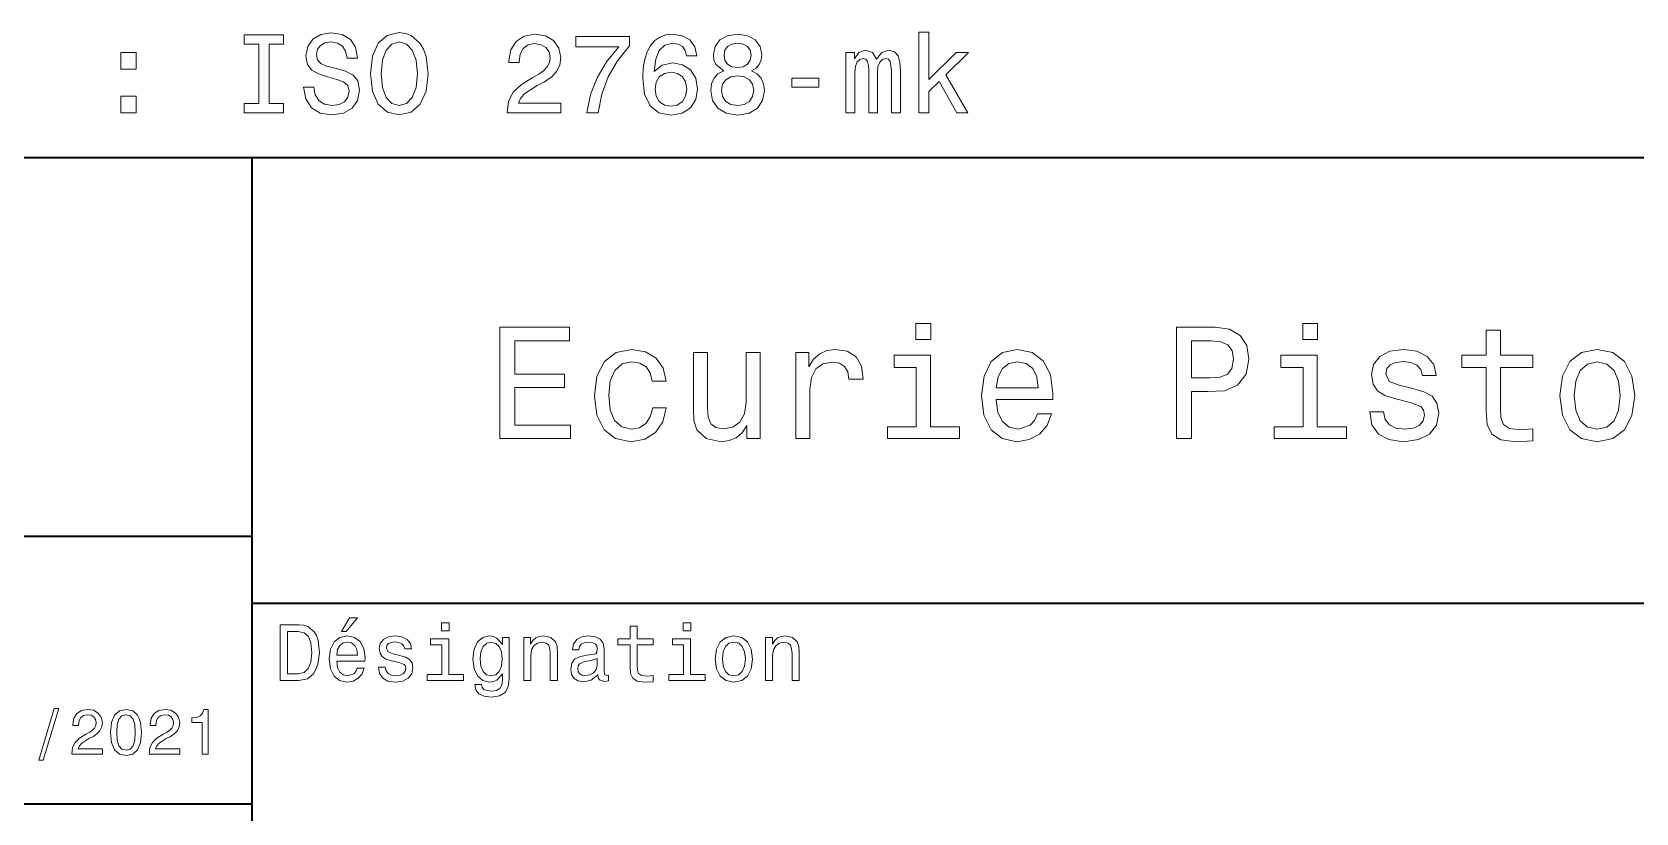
# Model space of a CAD drawing. Extents: x 0 to 297, y 0 to 210.
# Drawn here: x 152.1 to 224.1, y 40.6 to 75.6 of the extents above; entities that cross this region are included whole.
import ezdxf

# ---------------------------------------------------------------- set-up
doc = ezdxf.new("R2010")
doc.units = 0

msp = doc.modelspace()

# ---------------------------------------------------------------- linework, layer by layer
at = {"color": 7, "lineweight": 35}
for p, q in [((97.543045, 70), (287.54303, 70)), ((162, 10), (162, 70)), ((97, 53), (162, 53)), ((162, 50), (287, 50)), ((97, 41), (162, 41))]:
    msp.add_line(p, q, dxfattribs=at)
at = {"color": 7, "lineweight": 13}
for points in [[(164.758774, 73.153343), (164.299835, 73.153343), (164.400696, 72.618759), (164.652863, 72.225388), (165.041199, 71.988358), (165.565689, 71.902626), (166.085144, 71.983315), (166.47348, 72.205215), (166.720581, 72.5532), (166.811371, 73.012131), (166.735718, 73.425674), (166.523895, 73.69297), (166.180969, 73.869484), (165.722031, 74.000603), (165.328659, 74.096428), (165.071442, 74.207375), (164.925201, 74.368759), (164.879807, 74.620926), (164.925201, 74.84787), (165.05632, 75.019341), (165.258057, 75.13533), (165.535431, 75.175674), (165.817841, 75.125244), (166.039749, 74.989075), (166.186005, 74.762131), (166.256607, 74.454498), (166.715546, 74.454498), (166.715546, 74.464584), (166.634857, 74.938644), (166.397827, 75.291672), (166.024628, 75.513573), (165.520294, 75.589218), (165.066406, 75.513573), (164.713379, 75.301758), (164.486435, 74.973946), (164.405746, 74.550316), (164.471313, 74.172073), (164.662949, 73.914871), (164.965546, 73.743401), (165.379089, 73.612274), (165.787598, 73.496284), (166.09523, 73.38533), (166.28183, 73.223946), (166.347382, 72.9617), (166.286865, 72.694412), (166.130524, 72.492683), (165.893494, 72.3666), (165.585861, 72.326256), (165.24292, 72.381729), (164.980682, 72.543114), (164.81424, 72.805359)], [(167.295517, 73.748444), (167.386292, 72.9617), (167.648544, 72.381729), (168.057037, 72.023659), (168.591629, 71.902626), (169.12117, 72.023659), (169.534714, 72.381729), (169.791916, 72.9617), (169.887726, 73.748444), (169.791916, 74.530144), (169.680969, 74.84787), (169.534714, 75.110115), (169.12117, 75.468185), (168.869003, 75.55896), (168.591629, 75.594269), (168.052002, 75.468185), (167.643494, 75.115158), (167.386292, 74.535187)], [(191.896408, 71.998444), (192.34021, 71.998444), (192.34021, 72.951614), (192.804184, 73.400459), (193.601013, 71.998444), (194.100296, 71.998444), (193.106781, 73.708099), (194.125519, 74.706657), (193.565704, 74.706657), (192.34021, 73.486198), (192.34021, 75.619484), (191.896408, 75.619484)], [(162.287598, 72.422073), (161.642059, 72.422073), (161.642059, 71.998444), (163.397095, 71.998444), (163.397095, 72.422073), (162.751572, 72.422073), (162.751572, 75.074814), (163.397095, 75.074814), (163.397095, 75.498444), (161.642059, 75.498444), (161.642059, 75.074814), (162.287598, 75.074814)], [(167.779663, 73.748444), (167.835144, 74.358673), (168.001572, 74.807518), (168.258774, 75.079857), (168.591629, 75.175674), (168.919434, 75.079857), (169.176636, 74.802475), (169.343079, 74.35363), (169.403595, 73.748444), (169.343079, 73.138214), (169.176636, 72.689369), (168.919434, 72.41703), (168.591629, 72.326256), (168.258774, 72.41703), (168.001572, 72.689369), (167.835144, 73.133171)], [(173.433136, 71.998444), (175.838745, 71.998444), (175.838745, 72.432159), (173.937454, 72.432159), (174.043365, 72.669189), (174.224915, 72.865875), (174.784714, 73.223946), (175.082275, 73.375244), (175.415131, 73.592102), (175.652161, 73.844269), (175.78833, 74.141815), (175.838745, 74.479713), (175.753021, 74.903343), (175.515991, 75.236198), (175.152863, 75.448013), (174.683853, 75.523659), (174.199707, 75.437927), (173.831543, 75.20089), (173.594513, 74.822655), (173.513824, 74.323372), (173.513824, 74.252769), (173.972748, 74.252769), (173.972748, 74.293114), (174.018143, 74.636055), (174.154312, 74.888214), (174.37117, 75.049599), (174.65863, 75.105072), (174.951141, 75.054642), (175.167999, 74.928558), (175.309204, 74.731873), (175.35965, 74.484756), (175.324341, 74.252769), (175.228516, 74.056084), (175.067139, 73.884613), (174.845245, 73.733315), (174.547684, 73.57193), (174.053452, 73.259247), (173.705475, 72.926399), (173.498688, 72.522942), (173.433136, 72.013573)], [(176.998688, 71.998444), (177.508057, 71.998444), (177.6745, 72.830574), (177.966995, 73.607231), (178.380539, 74.328415), (178.920166, 75.004204), (178.920166, 75.422798), (176.519592, 75.422798), (176.519592, 74.96386), (178.43602, 74.96386), (177.881256, 74.283028), (177.462677, 73.57193), (177.170166, 72.815445)], [(181.946106, 74.555359), (181.850281, 74.96386), (181.628387, 75.266457), (181.285446, 75.458099), (180.841644, 75.523659), (180.544098, 75.488358), (180.28688, 75.392532), (180.059937, 75.236198), (179.868286, 75.014297), (179.71701, 74.736916), (179.606049, 74.399017), (179.535446, 74.000603), (179.515274, 73.551758), (179.595963, 72.835617), (179.843079, 72.31617), (180.241486, 72.003487), (180.786163, 71.897575), (181.27536, 71.988358), (181.64856, 72.225388), (181.890625, 72.598587), (181.976364, 73.072655), (181.890625, 73.551758), (181.658646, 73.919914), (181.300568, 74.151901), (180.856766, 74.23259), (180.377655, 74.131729), (180.019592, 73.844269), (180.095245, 74.399017), (180.256622, 74.797432), (180.503754, 75.03447), (180.84668, 75.115158), (181.098846, 75.074814), (181.290497, 74.968903), (181.416565, 74.792389), (181.482132, 74.555359)], [(183.146393, 73.884613), (182.889191, 73.743401), (182.712677, 73.546715), (182.60173, 73.299599), (182.566437, 73.002045), (182.647125, 72.5532), (182.879105, 72.205215), (183.257355, 71.983315), (183.771759, 71.897575), (184.281128, 71.983315), (184.659363, 72.205215), (184.891357, 72.5532), (184.977081, 73.002045), (184.936737, 73.299599), (184.830841, 73.546715), (184.649277, 73.743401), (184.397125, 73.884613), (184.598846, 74.005646), (184.740051, 74.172073), (184.82579, 74.373802), (184.856049, 74.620926), (184.77536, 74.978989), (184.563538, 75.266457), (184.220612, 75.453056), (183.771759, 75.523659), (183.317871, 75.453056), (182.97493, 75.266457), (182.758072, 74.978989), (182.682419, 74.620926), (182.707642, 74.373802), (182.793365, 74.172073)], [(183.16153, 74.580574), (183.201874, 74.802475), (183.322906, 74.973946), (183.514557, 75.079857), (183.771759, 75.120201), (184.023926, 75.079857), (184.215561, 74.973946), (184.336609, 74.802475), (184.381989, 74.580574), (184.336609, 74.35363), (184.215561, 74.177116), (184.023926, 74.061127), (183.771759, 74.025818), (183.514557, 74.06617), (183.322906, 74.177116), (183.201874, 74.35363)], [(156.099548, 73.955215), (156.795517, 73.955215), (156.795517, 74.706657), (156.099548, 74.706657)], [(188.623352, 71.998444), (189.03186, 71.998444), (189.03186, 73.80896), (189.057068, 74.081299), (189.132721, 74.277985), (189.248718, 74.393974), (189.400009, 74.439369), (189.521042, 74.399017), (189.601746, 74.298157), (189.64209, 74.126686), (189.657211, 73.899742), (189.657211, 71.998444), (190.040497, 71.998444), (190.040497, 73.80896), (190.065704, 74.076256), (190.141357, 74.272942), (190.26239, 74.393974), (190.413696, 74.439369), (190.534729, 74.399017), (190.615417, 74.298157), (190.665863, 73.899742), (190.665863, 71.998444), (191.074356, 71.998444), (191.074356, 73.869484), (191.049133, 74.257813), (190.968445, 74.555359), (190.807068, 74.736916), (190.544815, 74.802475), (190.237183, 74.701614), (190.000153, 74.409103), (189.813553, 74.696571), (189.50087, 74.802475), (189.213409, 74.701614), (189.016724, 74.419189), (189.016724, 74.706657), (188.623352, 74.706657)], [(181.487183, 73.067612), (181.431702, 72.749886), (181.290497, 72.507813), (181.063538, 72.346428), (180.781128, 72.295998), (180.483582, 72.346428), (180.256622, 72.502769), (180.110382, 72.744843), (180.064972, 73.062561), (180.115417, 73.375244), (180.256622, 73.612274), (180.488617, 73.763573), (180.8013, 73.819046), (181.073639, 73.763573), (181.290497, 73.617317), (181.431702, 73.380287)], [(183.050568, 73.012131), (183.095963, 73.279427), (183.242218, 73.481155), (183.469162, 73.612274), (183.771759, 73.657669), (184.069305, 73.612274), (184.296265, 73.481155), (184.442505, 73.279427), (184.49295, 73.012131), (184.442505, 72.72467), (184.296265, 72.507813), (184.069305, 72.3666), (183.771759, 72.321213), (183.469162, 72.3666), (183.242218, 72.507813), (183.095963, 72.72467)], [(186.197556, 73.153343), (187.418015, 73.153343), (187.418015, 73.551758), (186.197556, 73.551758)], [(156.099548, 71.998444), (156.795517, 71.998444), (156.795517, 72.749886), (156.099548, 72.749886)], [(173.109512, 57.381123), (176.279541, 57.381123), (176.279541, 57.986309), (173.772339, 57.986309), (173.772339, 59.679394), (176.005768, 59.679394), (176.005768, 60.277374), (173.772339, 60.277374), (173.772339, 61.775936), (176.221893, 61.775936), (176.221893, 62.381123), (173.109512, 62.381123)], [(192.439484, 62.554031), (191.769455, 62.554031), (191.769455, 61.833572), (192.439484, 61.833572)], [(203.462524, 57.381123), (204.125351, 57.381123), (204.125351, 59.492073), (204.860229, 59.492073), (205.602295, 59.528095), (206.193085, 59.780258), (206.574921, 60.270172), (206.704605, 60.940201), (206.603745, 61.559795), (206.315552, 62.013687), (205.840057, 62.287464), (205.191635, 62.381123), (203.462524, 62.381123)], [(209.788177, 62.554031), (209.118149, 62.554031), (209.118149, 61.833572), (209.788177, 61.833572)], [(217.353027, 60.579971), (217.353027, 58.64193), (217.396255, 58.015129), (217.597992, 57.582851), (218.001434, 57.330688), (218.685883, 57.244236), (219.43515, 57.280258), (219.43515, 57.827808), (218.887604, 57.78458), (218.390488, 57.842216), (218.123917, 58.022331), (218.008652, 58.324928), (217.98703, 58.75), (217.98703, 60.579971), (219.43515, 60.579971), (219.43515, 61.120316), (217.98703, 61.120316), (217.98703, 62.251438), (217.353027, 62.251438), (217.353027, 61.120316), (216.257935, 61.120316), (216.257935, 60.579971)], [(179.932281, 59.967579), (180.559082, 59.967579), (180.429398, 60.543945), (180.119598, 60.997837), (179.636887, 61.278816), (179.010086, 61.386887), (178.318436, 61.242794), (177.792511, 60.839336), (177.46109, 60.183716), (177.345825, 59.304752), (177.453888, 58.432995), (177.778091, 57.78458), (178.289627, 57.381123), (178.988464, 57.244236), (179.608063, 57.352303), (180.090775, 57.6549), (180.42218, 58.130402), (180.566284, 58.764408), (179.96109, 58.764408), (179.853027, 58.36095), (179.651291, 58.058357), (179.363113, 57.871037), (179.010086, 57.8134), (178.570602, 57.907059), (178.253601, 58.195244), (178.059082, 58.663544), (177.994232, 59.326366), (178.059082, 59.974781), (178.260803, 60.443081), (178.585007, 60.731266), (179.010086, 60.83213), (179.38472, 60.767288), (179.66571, 60.601585), (179.853027, 60.327808)], [(184.788177, 61.25), (184.154175, 61.25), (184.154175, 59.016571), (184.082123, 58.497837), (183.873199, 58.123196), (183.548996, 57.892651), (183.123917, 57.820602), (182.785294, 57.878242), (182.569168, 58.051151), (182.446686, 58.346542), (182.417862, 58.764408), (182.417862, 61.25), (181.783859, 61.25), (181.783859, 58.706772), (181.805481, 58.195244), (181.942368, 57.770172), (182.360229, 57.381123), (183.030258, 57.244236), (183.390488, 57.294666), (183.700287, 57.424351), (183.966858, 57.647694), (184.182999, 57.971901), (184.182999, 57.381123), (184.788177, 57.381123)], [(186.380402, 57.381123), (187.014404, 57.381123), (187.014404, 59.592937), (187.079254, 60.12608), (187.273773, 60.507923), (187.590775, 60.738472), (188.015854, 60.817722), (188.332855, 60.767288), (188.570602, 60.623199), (188.714691, 60.378242), (188.765121, 60.046829), (189.406342, 60.046829), (189.319885, 60.630402), (189.082123, 61.048271), (188.685883, 61.30043), (188.145538, 61.386887), (187.778091, 61.32925), (187.46109, 61.185158), (187.180115, 60.940201), (186.956772, 60.608788), (186.956772, 61.25), (186.380402, 61.25)], [(195.37175, 59.131844), (197.907776, 59.131844), (197.914978, 59.427231), (197.799713, 60.255764), (197.482712, 60.875359), (196.978378, 61.25), (196.30835, 61.386887), (195.65274, 61.242794), (195.148407, 60.839336), (194.824203, 60.183716), (194.708923, 59.319164), (194.817001, 58.432995), (195.141205, 57.78458), (195.638321, 57.381123), (196.286743, 57.244236), (196.848694, 57.337894), (197.309799, 57.582851), (197.648407, 57.971901), (197.842941, 58.490631), (197.216141, 58.490631), (197.086456, 58.20245), (196.899139, 57.986309), (196.365997, 57.8134), (195.955322, 57.892651), (195.645538, 58.14481), (195.443802, 58.555473), (195.37175, 59.110229)], [(205.01152, 61.76873), (205.443802, 61.725502), (205.760803, 61.588615), (205.94812, 61.336452), (206.01297, 60.940201), (205.940918, 60.522331), (205.746399, 60.270172), (205.414978, 60.140488), (204.96109, 60.104465), (204.125351, 60.104465), (204.125351, 61.76873)], [(214.060516, 59.636166), (213.44812, 59.780258), (212.994232, 59.945965), (212.842941, 60.28458), (212.886169, 60.522331), (213.03746, 60.695244), (213.282425, 60.803314), (213.635437, 60.846542), (213.97406, 60.803314), (214.240631, 60.67363), (214.413544, 60.479107), (214.485596, 60.219738), (215.105194, 60.219738), (215.105194, 60.23415), (214.997116, 60.70245), (214.701721, 61.069885), (214.240631, 61.30043), (213.635437, 61.386887), (213.023056, 61.30043), (212.57637, 61.062679), (212.29538, 60.709652), (212.208939, 60.262966), (212.273773, 59.830688), (212.475494, 59.528095), (212.806915, 59.311958), (213.289627, 59.16066), (213.995682, 58.987751), (214.427948, 58.807636), (214.543228, 58.663544), (214.586456, 58.447407), (214.521606, 58.180836), (214.348694, 57.979107), (214.067719, 57.849422), (213.693085, 57.806194), (213.296829, 57.849422), (213.008636, 58.000721), (212.814117, 58.245674), (212.734863, 58.584293), (212.122482, 58.584293), (212.223343, 58.007923), (212.518738, 57.590057), (212.98703, 57.337894), (213.635437, 57.244236), (214.312683, 57.337894), (214.809799, 57.590057), (215.112396, 57.993515), (215.220459, 58.519451), (215.141205, 58.973343), (214.917862, 59.283138), (214.55043, 59.484871)], [(220.65274, 59.311958), (220.768005, 58.432995), (221.099426, 57.78458), (221.625366, 57.381123), (222.331421, 57.244236), (223.030258, 57.381123), (223.556198, 57.777374), (223.887604, 58.425793), (224.010086, 59.311958), (223.887604, 60.190922), (223.556198, 60.846542), (223.030258, 61.242794), (222.331421, 61.386887), (221.625366, 61.242794), (221.099426, 60.839336), (220.768005, 60.190922)], [(192.417862, 57.914265), (192.417862, 61.120316), (190.789627, 61.120316), (190.789627, 60.579971), (191.783859, 60.579971), (191.783859, 57.914265), (190.48703, 57.914265), (190.48703, 57.381123), (193.729111, 57.381123), (193.729111, 57.914265)], [(195.37175, 59.664986), (195.451004, 60.162102), (195.645538, 60.529537), (195.940918, 60.75288), (196.329971, 60.83213), (196.711807, 60.75288), (197.007202, 60.529537), (197.187317, 60.162102), (197.252167, 59.664986)], [(209.766571, 57.914265), (209.766571, 61.120316), (208.138321, 61.120316), (208.138321, 60.579971), (209.132568, 60.579971), (209.132568, 57.914265), (207.835724, 57.914265), (207.835724, 57.381123), (211.077805, 57.381123), (211.077805, 57.914265)], [(221.301147, 59.319164), (221.365997, 59.967579), (221.567719, 60.435879), (221.891937, 60.72406), (222.331421, 60.824928), (222.763687, 60.72406), (223.087891, 60.443081), (223.289627, 59.967579), (223.361679, 59.319164), (223.289627, 58.663544), (223.087891, 58.188038), (222.763687, 57.899853), (222.331421, 57.806194), (221.891937, 57.899853), (221.567719, 58.188038), (221.365997, 58.663544)], [(164.080688, 49.030979), (163.248566, 49.030979), (163.248566, 46.530979), (164.080688, 46.530979), (164.473343, 46.610229), (164.765137, 46.851585), (164.945251, 47.244236), (165.010086, 47.780979), (164.952454, 48.328529), (164.880402, 48.544666), (164.779541, 48.717579), (164.487747, 48.951729), (164.296829, 49.009365)], [(166.004318, 48.728386), (166.216858, 48.728386), (166.717575, 49.340778), (166.364548, 49.340778)], [(170.824203, 49.117435), (170.489197, 49.117435), (170.489197, 48.757202), (170.824203, 48.757202)], [(178.943802, 48.130402), (178.943802, 47.161381), (178.965424, 46.84798), (179.066284, 46.631844), (179.268005, 46.505764), (179.610229, 46.462536), (179.984863, 46.480545), (179.984863, 46.754322), (179.71109, 46.732708), (179.46254, 46.761528), (179.329254, 46.851585), (179.271606, 47.00288), (179.260803, 47.215416), (179.260803, 48.130402), (179.984863, 48.130402), (179.984863, 48.400574), (179.260803, 48.400574), (179.260803, 48.966137), (178.943802, 48.966137), (178.943802, 48.400574), (178.396255, 48.400574), (178.396255, 48.130402)], [(181.667145, 49.117435), (181.332138, 49.117435), (181.332138, 48.757202), (181.667145, 48.757202)], [(164.055481, 48.731987), (164.329254, 48.677952), (164.516571, 48.512245), (164.628235, 48.216858), (164.664261, 47.780979), (164.624634, 47.359509), (164.51297, 47.064121), (164.322052, 46.887608), (164.055481, 46.829971), (163.583572, 46.829971), (163.583572, 48.731987)], [(165.784576, 47.406338), (167.052597, 47.406338), (167.056198, 47.554035), (166.998566, 47.9683), (166.840057, 48.278099), (166.587891, 48.465416), (166.252884, 48.533859), (165.925079, 48.461815), (165.672913, 48.260086), (165.510803, 47.932278), (165.453171, 47.5), (165.507202, 47.056915), (165.669312, 46.732708), (165.917862, 46.530979), (166.242081, 46.462536), (166.523056, 46.509365), (166.753601, 46.631844), (166.922913, 46.826366), (167.020172, 47.085735), (166.706772, 47.085735), (166.641937, 46.941643), (166.548264, 46.833572), (166.281708, 46.747116), (166.07637, 46.786743), (165.921463, 46.912823), (165.820602, 47.118156), (165.784576, 47.395531)], [(165.784576, 47.672909), (165.824203, 47.921471), (165.921463, 48.105186), (166.069168, 48.216858), (166.263687, 48.256485), (166.454605, 48.216858), (166.60231, 48.105186), (166.692368, 47.921471), (166.724777, 47.672909)], [(168.623199, 47.658501), (168.317001, 47.730545), (168.090057, 47.8134), (168.014404, 47.982708), (168.036026, 48.101585), (168.111664, 48.188038), (168.234146, 48.242073), (168.41066, 48.263687), (168.579971, 48.242073), (168.713257, 48.177231), (168.799713, 48.079971), (168.835739, 47.950287), (169.145538, 47.950287), (169.145538, 47.957493), (169.091492, 48.191643), (168.943802, 48.375359), (168.713257, 48.490635), (168.41066, 48.533859), (168.104462, 48.490635), (167.881119, 48.371758), (167.740631, 48.195244), (167.697403, 47.971901), (167.729828, 47.755764), (167.830688, 47.604465), (167.996399, 47.496399), (168.237747, 47.42075), (168.590775, 47.334293), (168.806915, 47.244236), (168.864548, 47.172188), (168.886169, 47.064121), (168.853745, 46.930836), (168.767288, 46.829971), (168.626801, 46.765129), (168.439484, 46.743515), (168.241348, 46.765129), (168.09726, 46.840778), (168, 46.963257), (167.960373, 47.132565), (167.654175, 47.132565), (167.704605, 46.844379), (167.85231, 46.635445), (168.086456, 46.509365), (168.41066, 46.462536), (168.749283, 46.509365), (168.997833, 46.635445), (169.149139, 46.837173), (169.203171, 47.100143), (169.163544, 47.327087), (169.05188, 47.481987), (168.868149, 47.582851)], [(170.8134, 46.79755), (170.8134, 48.400574), (169.999283, 48.400574), (169.999283, 48.130402), (170.496399, 48.130402), (170.496399, 46.79755), (169.847977, 46.79755), (169.847977, 46.530979), (171.469025, 46.530979), (171.469025, 46.79755)], [(173.518738, 46.617435), (173.518738, 48.465416), (173.216141, 48.465416), (173.216141, 48.152016), (172.967575, 48.4366), (172.816284, 48.508644), (172.646973, 48.533859), (172.340775, 48.461815), (172.103027, 48.260086), (171.94812, 47.935879), (171.894089, 47.5), (171.94812, 47.060516), (172.103027, 46.736309), (172.340775, 46.530979), (172.646973, 46.462536), (172.819885, 46.487751), (172.963974, 46.552593), (173.216141, 46.826366), (173.216141, 46.552593), (173.187317, 46.336456), (173.108063, 46.181557), (172.956772, 46.091499), (172.729828, 46.059078), (172.531708, 46.080692), (172.391205, 46.134727), (172.30835, 46.228386), (172.283142, 46.354465), (171.976944, 46.354465), (171.976944, 46.340057), (172.023773, 46.109509), (172.167862, 45.9366), (172.398407, 45.824928), (172.711823, 45.785301), (173.086456, 45.839336), (173.335022, 45.990635), (173.47551, 46.253601)], [(172.221909, 47.5), (172.254318, 47.820606), (172.351593, 48.058357), (172.502884, 48.198845), (172.704605, 48.249279), (172.917145, 48.198845), (173.075653, 48.058357), (173.172913, 47.820606), (173.208939, 47.5), (173.172913, 47.172188), (173.075653, 46.938038), (172.917145, 46.793949), (172.704605, 46.747116), (172.502884, 46.793949), (172.351593, 46.938038), (172.254318, 47.175793)], [(174.181549, 46.530979), (174.498566, 46.530979), (174.498566, 47.647694), (174.530975, 47.903458), (174.635452, 48.090778), (174.797546, 48.206051), (175.013687, 48.249279), (175.1866, 48.213257), (175.294662, 48.115993), (175.348709, 47.953888), (175.366714, 47.737751), (175.366714, 46.530979), (175.683716, 46.530979), (175.683716, 47.802593), (175.669312, 48.058357), (175.604462, 48.270893), (175.391937, 48.465416), (175.060516, 48.533859), (174.876801, 48.508644), (174.721909, 48.440201), (174.588623, 48.324928), (174.484146, 48.170029), (174.484146, 48.465416), (174.181549, 48.465416)], [(177.499283, 46.783142), (177.499283, 46.772335), (177.517288, 46.649857), (177.57132, 46.5634), (177.798264, 46.494957), (177.974777, 46.523773), (177.974777, 46.76873), (177.899139, 46.757923), (177.798264, 46.804756), (177.780258, 46.948845), (177.780258, 47.950287), (177.73703, 48.206051), (177.610947, 48.386166), (177.391205, 48.494236), (177.081406, 48.533859), (176.778824, 48.490635), (176.555481, 48.368156), (176.414978, 48.177231), (176.368149, 47.925072), (176.368149, 47.903458), (176.65274, 47.903458), (176.677948, 48.054756), (176.757202, 48.162823), (176.886887, 48.227665), (177.070602, 48.25288), (177.247116, 48.234871), (177.373199, 48.180836), (177.448853, 48.087173), (177.47406, 47.957493), (177.459656, 47.806194), (177.402023, 47.730545), (177.257919, 47.694523), (176.987747, 47.665707), (176.677948, 47.600864), (176.458206, 47.485592), (176.328537, 47.305473), (176.28891, 47.038906), (176.324921, 46.801151), (176.4366, 46.624638), (176.616714, 46.512966), (176.86528, 46.473343), (177.200287, 46.548992)], [(181.656342, 46.79755), (181.656342, 48.400574), (180.842224, 48.400574), (180.842224, 48.130402), (181.33934, 48.130402), (181.33934, 46.79755), (180.690918, 46.79755), (180.690918, 46.530979), (182.311966, 46.530979), (182.311966, 46.79755)], [(182.762253, 47.496399), (182.819885, 47.056915), (182.985596, 46.732708), (183.248566, 46.530979), (183.601593, 46.462536), (183.951004, 46.530979), (184.213974, 46.729107), (184.379684, 47.053314), (184.440918, 47.496399), (184.379684, 47.935879), (184.213974, 48.263687), (183.951004, 48.461815), (183.601593, 48.533859), (183.248566, 48.461815), (182.985596, 48.260086), (182.819885, 47.935879)], [(183.086456, 47.5), (183.118881, 47.824207), (183.219742, 48.058357), (183.381851, 48.20245), (183.601593, 48.25288), (183.817719, 48.20245), (183.979828, 48.061958), (184.080688, 47.824207), (184.116714, 47.5), (184.080688, 47.172188), (183.979828, 46.934437), (183.817719, 46.790344), (183.601593, 46.743515), (183.381851, 46.790344), (183.219742, 46.934437), (183.118881, 47.172188)], [(185.024506, 46.530979), (185.341492, 46.530979), (185.341492, 47.647694), (185.373917, 47.903458), (185.478394, 48.090778), (185.640488, 48.206051), (185.856628, 48.249279), (186.029541, 48.213257), (186.137604, 48.115993), (186.19165, 47.953888), (186.209656, 47.737751), (186.209656, 46.530979), (186.526657, 46.530979), (186.526657, 47.802593), (186.512253, 48.058357), (186.447403, 48.270893), (186.234879, 48.465416), (185.903458, 48.533859), (185.719742, 48.508644), (185.56485, 48.440201), (185.431564, 48.324928), (185.327087, 48.170029), (185.327087, 48.465416), (185.024506, 48.465416)], [(177.463257, 47.208214), (177.420029, 47.020893), (177.304749, 46.876801), (177.131851, 46.783142), (176.919312, 46.750721), (176.782425, 46.76873), (176.68515, 46.826366), (176.623917, 46.927231), (176.605911, 47.067722), (176.620316, 47.193802), (176.677948, 47.283859), (176.908508, 47.384727), (177.200287, 47.427952), (177.463257, 47.514408)], [(152.417877, 42.956772), (152.616714, 42.956772), (153.314133, 45.279541), (153.112396, 45.279541)], [(153.899139, 43.224785), (155.273773, 43.224785), (155.273773, 43.472622), (154.187317, 43.472622), (154.247849, 43.60807), (154.351593, 43.720463), (154.671478, 43.925072), (154.841507, 44.011528), (155.031708, 44.135448), (155.167145, 44.279541), (155.244965, 44.44957), (155.273773, 44.642651), (155.224792, 44.884727), (155.08934, 45.074928), (154.881851, 45.195965), (154.613831, 45.239193), (154.337173, 45.190201), (154.126801, 45.054756), (153.991364, 44.838619), (153.945251, 44.553314), (153.945251, 44.51297), (154.207504, 44.51297), (154.207504, 44.536022), (154.233429, 44.731991), (154.311249, 44.876083), (154.435165, 44.9683), (154.599426, 45), (154.766571, 44.971184), (154.890488, 44.899136), (154.971191, 44.786743), (155, 44.645535), (154.979828, 44.51297), (154.925079, 44.400578), (154.832855, 44.302593), (154.706055, 44.216141), (154.536026, 44.12392), (154.253601, 43.945248), (154.054764, 43.755043), (153.9366, 43.524498), (153.899139, 43.233429)], [(155.642654, 44.201729), (155.685883, 43.749279), (155.821335, 43.426514), (156.037476, 43.230549), (156.337173, 43.167149), (156.634003, 43.230549), (156.850143, 43.426514), (156.982712, 43.749279), (157.028824, 44.201729), (156.982712, 44.651299), (156.927963, 44.829971), (156.850143, 44.976948), (156.634003, 45.172913), (156.337173, 45.239193), (156.037476, 45.172913), (155.821335, 44.974064), (155.685883, 44.651299)], [(155.919312, 44.201729), (155.942368, 44.550434), (156.01442, 44.801155), (156.144104, 44.948128), (156.337173, 45), (156.527374, 44.948128), (156.657059, 44.801155), (156.729111, 44.550434), (156.752167, 44.201729), (156.729111, 43.850143), (156.657059, 43.599426), (156.527374, 43.45245), (156.337173, 43.403458), (156.144104, 43.45245), (156.01442, 43.599426), (155.942368, 43.850143)], [(157.368881, 43.224785), (158.743515, 43.224785), (158.743515, 43.472622), (157.657059, 43.472622), (157.71759, 43.60807), (157.821335, 43.720463), (158.14122, 43.925072), (158.311249, 44.011528), (158.50145, 44.135448), (158.636887, 44.279541), (158.714706, 44.44957), (158.743515, 44.642651), (158.694534, 44.884727), (158.559082, 45.074928), (158.351593, 45.195965), (158.083572, 45.239193), (157.806915, 45.190201), (157.596542, 45.054756), (157.461105, 44.838619), (157.414993, 44.553314), (157.414993, 44.51297), (157.677231, 44.51297), (157.677231, 44.536022), (157.703171, 44.731991), (157.780991, 44.876083), (157.904907, 44.9683), (158.069168, 45), (158.236313, 44.971184), (158.360229, 44.899136), (158.440918, 44.786743), (158.469742, 44.645535), (158.44957, 44.51297), (158.394821, 44.400578), (158.302597, 44.302593), (158.175797, 44.216141), (158.005768, 44.12392), (157.723343, 43.945248), (157.524506, 43.755043), (157.406342, 43.524498), (157.368881, 43.233429)], [(159.755051, 43.224785), (160.017288, 43.224785), (160.017288, 45.239193), (159.821335, 45.239193), (159.769455, 45.0634), (159.66571, 44.945248), (159.507202, 44.876083), (159.288193, 44.853027), (159.288193, 44.648415), (159.755051, 44.648415)]]:
    msp.add_lwpolyline(points, close=True, dxfattribs=at)

doc.saveas('drawing.dxf')
